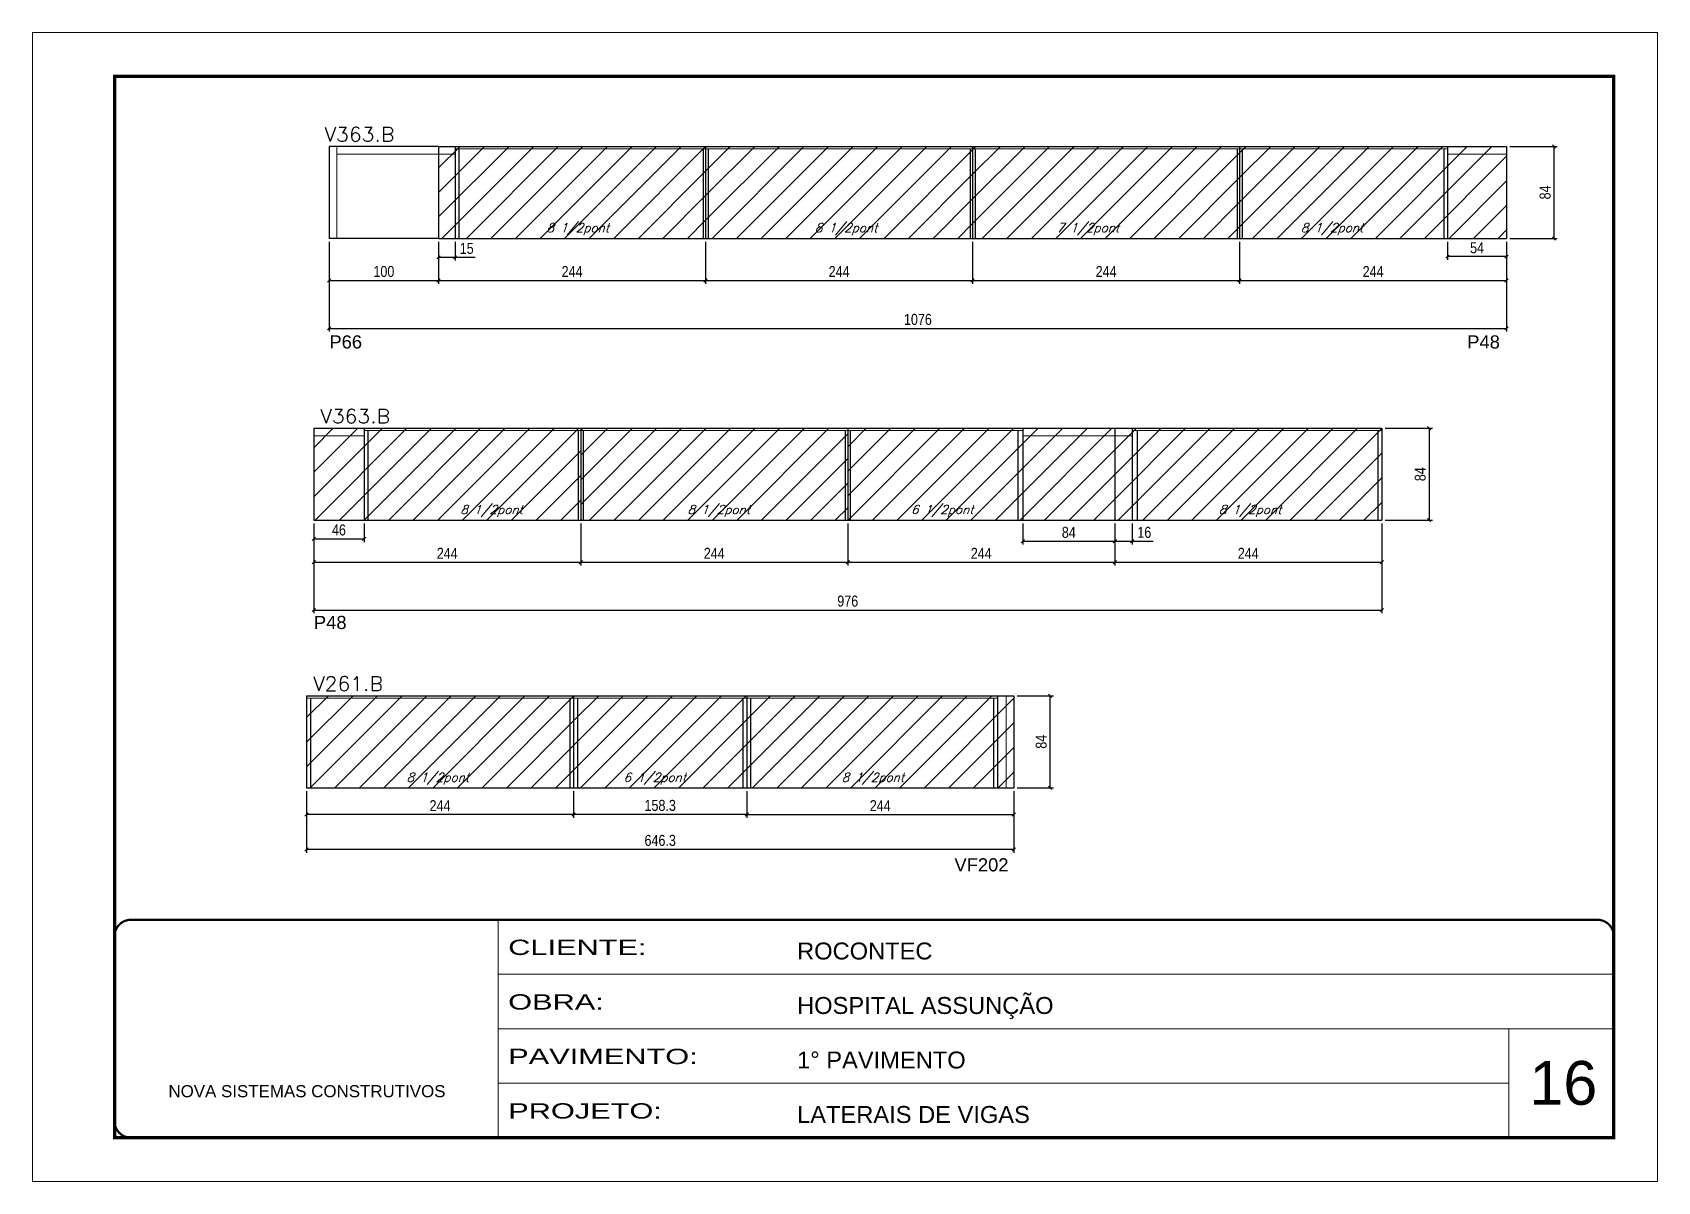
# Model space of a CAD drawing. Extents: x 137137 to 143418, y 10464 to 34486.
# Drawn here: x 141906 to 143391, y 29990 to 31040 of the extents above; entities that cross this region are included whole.
import ezdxf

# ---------------------------------------------------------------- set-up
doc = ezdxf.new("R2010")
doc.units = 0
doc.linetypes.add('CONTINUO', pattern=[0])
doc.linetypes.add('DASHED', pattern=[0.75, 0.5, -0.25])
for name, color, linetype in [('5', 5, 'Continuous'), ('COTA', 241, 'Continuous'), ('Painéis', 200, 'Continuous'), ('SARR_3.5x7', 81, 'Continuous'), ('texto', 7, 'Continuous')]:
    doc.layers.add(name, color=color, linetype=linetype)
for name, color, linetype, lineweight in [('CARIMBO', 255, 'Continuous', 9), ('Folhas', 255, 'Continuous', 9), ('Hachura', 251, 'Continuous', 9), ('Sarr 2.2x7', 40, 'Continuous', 9), ('SARRAFO DE PRESSAO', 251, 'DASHED', 9), ('Texto Seção', 7, 'Continuous', 15)]:
    doc.layers.add(name, color=color, linetype=linetype, lineweight=lineweight)
doc.styles.add('ARIAL', font='arial.ttf')
doc.styles.add('COTA TECNICA', font='techl___.ttf', dxfattribs={"height": 10})
doc.styles.add('REGUA-120', font='ROMANS.shx', dxfattribs={"height": 15})
doc.styles.add('Romans', font='romans.shx')
doc.styles.get("Standard").update_dxf_attribs({"font": 'arial.ttf'})
doc.styles.add('Tecnologia', font='')
doc.styles.get('Tecnologia').set_extended_font_data('Forgotten Futurist')
doc.dimstyles.new('PAINEL', dxfattribs={"dimtxt": 10, "dimasz": 3, "dimexe": 3, "dimexo": 3, "dimgap": 3, "dimtad": 1, "dimdec": 1, "dimzin": 12, "dimdsep": 46, "dimtxsty": 'COTA TECNICA', "dimblk1": 'OBLIQUE', "dimblk2": 'OBLIQUE', "dimsah": 1, "dimcen": 0.9, "dimclrd": 4, "dimclre": 4, "dimclrt": 240, "dimadec": 1, "dimazin": 3, "dimtfac": 1, "dimtdec": 1, "dimtmove": 0, "dimatfit": 3, "dimfxl": 1, "dimtolj": 1, "dimtzin": 12, "dimarcsym": 0})
pattern_1 = [(45, (4880.647, -1119.056), (-11.2253202, 11.2253202), [])]
pattern_2 = [(45, (4768.5, -1119.056), (-11.2253202, 11.2253202), [])]

# ---------------------------------------------------------------- blocks, each defined once
blk = doc.blocks.new('9999999999')
at = {"color": 30, "linetype": 'CONTINUO'}
for p, q in [((98564.6, 34230.2), (98564.6, 34429.4)), ((98564.6, 34379.6), (99584, 34379.6)), ((98564.6, 34329.8), (99488, 34329.8)), ((99584, 34329.8), (99488, 34329.8)), ((99488, 34329.8), (99488, 34230.2)), ((98564.6, 34280), (99488, 34280))]:
    blk.add_line(p, q, dxfattribs=at)
at = {"color": 30, "linetype": 'CONTINUO', "const_width": 2}
blk.add_lwpolyline([(99584, 34230.2), (99584, 34414.4, 0.414214), (99569, 34429.4), (98229, 34429.4, 0.414214), (98214, 34414.4), (98214, 34245.2, 0.414214), (98229, 34230.2), (99584, 34230.2)], format="xyb", dxfattribs=at)
at = {"layer": 'Folhas'}
blk.add_lwpolyline([(98139, 34190.2), (99624, 34190.2), (99624, 35240.2), (98139, 35240.2)], close=True, dxfattribs=at)
at = {"layer": 'Folhas', "color": 30, "const_width": 3}
blk.add_lwpolyline([(98214, 34230.2), (99584, 34230.2), (99584, 35200.2), (98214, 35200.2)], close=True, dxfattribs=at)
at = {"color": 7, "linetype": 'Continuous', "ltscale": 5, "style": 'ARIAL'}
for s, height, p in [('ROCONTEC', 15.48, (98837.7, 34393.1)), ('HOSPITAL ASSUNÇÃO', 15.483, (98837.7, 34343.3)), ('1° PAVIMENTO', 15.483, (98837.7, 34293.5)), ('NOVA SISTEMAS CONSTRUTIVOS', 11.059, (98263.2, 34267.2)), ('LATERAIS DE VIGAS', 15.483, (98837.7, 34243.7))]:
    blk.add_text(s, height=height, dxfattribs=at).set_placement(p)
at = {"layer": 'Folhas', "color": 7, "style": 'Tecnologia', "width": 1.5}
for s, p in [('CLIENTE:', (98573.7, 34397.2)), ('OBRA:', (98573.7, 34347.3)), ('PAVIMENTO:', (98573.7, 34297.5)), ('PROJETO:', (98573.7, 34247.7))]:
    blk.add_text(s, height=14, dxfattribs=at).set_placement(p)
blk = doc.blocks.new('_Oblique')
at = {"color": 0, "linetype": 'ByBlock', "lineweight": -2}
blk.add_line((-0.5, -0.5), (0.5, 0.5), dxfattribs=at)
blk = doc.blocks.new('*D180')
at = {"layer": 'COTA', "color": 4, "linetype": 'ByBlock', "lineweight": -2, "transparency": 16777216}
for p, q in [((142276.9, 30848.9), (142276.9, 30810.5)), ((142520.9, 30848.9), (142520.9, 30810.5)), ((142276.9, 30813.5), (142520.9, 30813.5))]:
    blk.add_line(p, q, dxfattribs=at)
at = {"layer": 'Defpoints', "color": 0, "linetype": 'ByBlock', "transparency": 16777216}
for p in [(142276.9, 30851.9), (142520.9, 30851.9), (142520.9, 30813.5)]:
    blk.add_point(p, dxfattribs=at)
at = {"layer": 'COTA', "color": 4, "linetype": 'ByBlock', "lineweight": -2, "transparency": 16777216, "xscale": 3, "yscale": 3, "zscale": 3, "rotation": 180}
blk.add_blockref('_Oblique', (142276.9, 30813.5), dxfattribs=at)
at = {"layer": 'COTA', "color": 4, "linetype": 'ByBlock', "lineweight": -2, "transparency": 16777216, "xscale": 3, "yscale": 3, "zscale": 3}
blk.add_blockref('_Oblique', (142520.9, 30813.5), dxfattribs=at)
at = {"layer": 'COTA', "color": 240, "linetype": 'ByBlock', "transparency": 16777216, "insert": (142398.9, 30821.6), "char_height": 10, "attachment_point": 5, "style": 'COTA TECNICA'}
blk.add_mtext('\\A1;244', dxfattribs=at)
blk = doc.blocks.new('*D181')
at = {"layer": 'COTA', "color": 4, "linetype": 'ByBlock', "lineweight": -2, "transparency": 16777216}
for p, q in [((142520.9, 30848.9), (142520.9, 30810.5)), ((142764.9, 30848.9), (142764.9, 30810.5)), ((142520.9, 30813.5), (142764.9, 30813.5))]:
    blk.add_line(p, q, dxfattribs=at)
at = {"layer": 'Defpoints', "color": 0, "linetype": 'ByBlock', "transparency": 16777216}
for p in [(142520.9, 30851.9), (142764.9, 30851.9), (142764.9, 30813.5)]:
    blk.add_point(p, dxfattribs=at)
at = {"layer": 'COTA', "color": 4, "linetype": 'ByBlock', "lineweight": -2, "transparency": 16777216, "xscale": 3, "yscale": 3, "zscale": 3, "rotation": 180}
blk.add_blockref('_Oblique', (142520.9, 30813.5), dxfattribs=at)
at = {"layer": 'COTA', "color": 4, "linetype": 'ByBlock', "lineweight": -2, "transparency": 16777216, "xscale": 3, "yscale": 3, "zscale": 3}
blk.add_blockref('_Oblique', (142764.9, 30813.5), dxfattribs=at)
at = {"layer": 'COTA', "color": 240, "linetype": 'ByBlock', "transparency": 16777216, "insert": (142642.9, 30821.6), "char_height": 10, "attachment_point": 5, "style": 'COTA TECNICA'}
blk.add_mtext('\\A1;244', dxfattribs=at)
blk = doc.blocks.new('*D182')
at = {"layer": 'COTA', "color": 4, "linetype": 'ByBlock', "lineweight": -2, "transparency": 16777216}
for p, q in [((143008.9, 30848.9), (143008.9, 30810.5)), ((143252.9, 30848.9), (143252.9, 30810.5)), ((143008.9, 30813.5), (143252.9, 30813.5))]:
    blk.add_line(p, q, dxfattribs=at)
at = {"layer": 'Defpoints', "color": 0, "linetype": 'ByBlock', "transparency": 16777216}
for p in [(143008.9, 30851.9), (143252.9, 30851.9), (143252.9, 30813.5)]:
    blk.add_point(p, dxfattribs=at)
at = {"layer": 'COTA', "color": 4, "linetype": 'ByBlock', "lineweight": -2, "transparency": 16777216, "xscale": 3, "yscale": 3, "zscale": 3, "rotation": 180}
blk.add_blockref('_Oblique', (143008.9, 30813.5), dxfattribs=at)
at = {"layer": 'COTA', "color": 4, "linetype": 'ByBlock', "lineweight": -2, "transparency": 16777216, "xscale": 3, "yscale": 3, "zscale": 3}
blk.add_blockref('_Oblique', (143252.9, 30813.5), dxfattribs=at)
at = {"layer": 'COTA', "color": 240, "linetype": 'ByBlock', "transparency": 16777216, "insert": (143130.9, 30821.6), "char_height": 10, "attachment_point": 5, "style": 'COTA TECNICA'}
blk.add_mtext('\\A1;244', dxfattribs=at)
blk = doc.blocks.new('*D166')
at = {"layer": 'COTA', "color": 4, "linetype": 'ByBlock', "lineweight": -2, "transparency": 16777216}
for p, q in [((143255.9, 30935.9), (143299.2, 30935.9)), ((143296.2, 30935.9), (143296.2, 30851.9)), ((143255.9, 30851.9), (143299.2, 30851.9))]:
    blk.add_line(p, q, dxfattribs=at)
at = {"layer": 'Defpoints', "color": 0, "linetype": 'ByBlock', "transparency": 16777216}
for p in [(143252.9, 30935.9), (143252.9, 30851.9), (143296.2, 30851.9)]:
    blk.add_point(p, dxfattribs=at)
at = {"layer": 'COTA', "color": 4, "linetype": 'ByBlock', "lineweight": -2, "transparency": 16777216, "xscale": 3, "yscale": 3, "zscale": 3}
for p, rotation in [((143296.2, 30935.9), 90), ((143296.2, 30851.9), 270)]:
    blk.add_blockref('_Oblique', p, dxfattribs=dict(at, rotation=rotation))
at = {"layer": 'COTA', "color": 240, "linetype": 'ByBlock', "transparency": 16777216, "insert": (143288.1, 30893.9), "char_height": 10, "attachment_point": 5, "rotation": 90, "style": 'COTA TECNICA'}
blk.add_mtext('\\A1;84', dxfattribs=at)
blk = doc.blocks.new('*D167')
at = {"layer": 'COTA', "color": 4, "linetype": 'ByBlock', "lineweight": -2, "transparency": 16777216}
for p, q in [((142176.9, 30848.9), (142176.9, 30766.7)), ((143252.9, 30848.9), (143252.9, 30766.7)), ((142176.9, 30769.7), (143252.9, 30769.7))]:
    blk.add_line(p, q, dxfattribs=at)
at = {"layer": 'Defpoints', "color": 0, "linetype": 'ByBlock', "transparency": 16777216}
for p in [(142176.9, 30851.9), (143252.9, 30851.9), (143252.9, 30769.7)]:
    blk.add_point(p, dxfattribs=at)
at = {"layer": 'COTA', "color": 4, "linetype": 'ByBlock', "lineweight": -2, "transparency": 16777216, "xscale": 3, "yscale": 3, "zscale": 3, "rotation": 180}
blk.add_blockref('_Oblique', (142176.9, 30769.7), dxfattribs=at)
at = {"layer": 'COTA', "color": 4, "linetype": 'ByBlock', "lineweight": -2, "transparency": 16777216, "xscale": 3, "yscale": 3, "zscale": 3}
blk.add_blockref('_Oblique', (143252.9, 30769.7), dxfattribs=at)
at = {"layer": 'COTA', "color": 240, "linetype": 'ByBlock', "transparency": 16777216, "insert": (142714.9, 30777.8), "char_height": 10, "attachment_point": 5, "style": 'COTA TECNICA'}
blk.add_mtext('\\A1;1076', dxfattribs=at)
blk = doc.blocks.new('*D168')
at = {"layer": 'COTA', "color": 4, "linetype": 'ByBlock', "lineweight": -2, "transparency": 16777216}
for p, q in [((142764.9, 30848.9), (142764.9, 30810.5)), ((143008.9, 30848.9), (143008.9, 30810.5)), ((142764.9, 30813.5), (143008.9, 30813.5))]:
    blk.add_line(p, q, dxfattribs=at)
at = {"layer": 'Defpoints', "color": 0, "linetype": 'ByBlock', "transparency": 16777216}
for p in [(142764.9, 30851.9), (143008.9, 30851.9), (143008.9, 30813.5)]:
    blk.add_point(p, dxfattribs=at)
at = {"layer": 'COTA', "color": 4, "linetype": 'ByBlock', "lineweight": -2, "transparency": 16777216, "xscale": 3, "yscale": 3, "zscale": 3, "rotation": 180}
blk.add_blockref('_Oblique', (142764.9, 30813.5), dxfattribs=at)
at = {"layer": 'COTA', "color": 4, "linetype": 'ByBlock', "lineweight": -2, "transparency": 16777216, "xscale": 3, "yscale": 3, "zscale": 3}
blk.add_blockref('_Oblique', (143008.9, 30813.5), dxfattribs=at)
at = {"layer": 'COTA', "color": 240, "linetype": 'ByBlock', "transparency": 16777216, "insert": (142886.9, 30821.6), "char_height": 10, "attachment_point": 5, "style": 'COTA TECNICA'}
blk.add_mtext('\\A1;244', dxfattribs=at)
blk = doc.blocks.new('*D183')
at = {"layer": 'COTA', "color": 4, "linetype": 'ByBlock', "lineweight": -2, "transparency": 16777216}
for p, q in [((142162.8, 30591.4), (142162.8, 30553)), ((142406.8, 30591.4), (142406.8, 30553)), ((142162.8, 30556), (142406.8, 30556))]:
    blk.add_line(p, q, dxfattribs=at)
at = {"layer": 'Defpoints', "color": 0, "linetype": 'ByBlock', "transparency": 16777216}
for p in [(142162.8, 30594.4), (142406.8, 30594.4), (142406.8, 30556)]:
    blk.add_point(p, dxfattribs=at)
at = {"layer": 'COTA', "color": 4, "linetype": 'ByBlock', "lineweight": -2, "transparency": 16777216, "xscale": 3, "yscale": 3, "zscale": 3, "rotation": 180}
blk.add_blockref('_Oblique', (142162.8, 30556), dxfattribs=at)
at = {"layer": 'COTA', "color": 4, "linetype": 'ByBlock', "lineweight": -2, "transparency": 16777216, "xscale": 3, "yscale": 3, "zscale": 3}
blk.add_blockref('_Oblique', (142406.8, 30556), dxfattribs=at)
at = {"layer": 'COTA', "color": 240, "linetype": 'ByBlock', "transparency": 16777216, "insert": (142284.8, 30564.1), "char_height": 10, "attachment_point": 5, "style": 'COTA TECNICA'}
blk.add_mtext('\\A1;244', dxfattribs=at)
blk = doc.blocks.new('*D169')
at = {"layer": 'COTA', "color": 4, "linetype": 'ByBlock', "lineweight": -2, "transparency": 16777216}
for p, q in [((142894.8, 30591.4), (142894.8, 30553)), ((143138.8, 30591.4), (143138.8, 30553)), ((142894.8, 30556), (143138.8, 30556))]:
    blk.add_line(p, q, dxfattribs=at)
at = {"layer": 'Defpoints', "color": 0, "linetype": 'ByBlock', "transparency": 16777216}
for p in [(142894.8, 30594.4), (143138.8, 30594.4), (143138.8, 30556)]:
    blk.add_point(p, dxfattribs=at)
at = {"layer": 'COTA', "color": 4, "linetype": 'ByBlock', "lineweight": -2, "transparency": 16777216, "xscale": 3, "yscale": 3, "zscale": 3, "rotation": 180}
blk.add_blockref('_Oblique', (142894.8, 30556), dxfattribs=at)
at = {"layer": 'COTA', "color": 4, "linetype": 'ByBlock', "lineweight": -2, "transparency": 16777216, "xscale": 3, "yscale": 3, "zscale": 3}
blk.add_blockref('_Oblique', (143138.8, 30556), dxfattribs=at)
at = {"layer": 'COTA', "color": 240, "linetype": 'ByBlock', "transparency": 16777216, "insert": (143016.8, 30564.1), "char_height": 10, "attachment_point": 5, "style": 'COTA TECNICA'}
blk.add_mtext('\\A1;244', dxfattribs=at)
blk = doc.blocks.new('*D170')
at = {"layer": 'COTA', "color": 4, "linetype": 'ByBlock', "lineweight": -2, "transparency": 16777216}
for p, q in [((143141.8, 30678.4), (143185.1, 30678.4)), ((143182.1, 30678.4), (143182.1, 30594.4)), ((143141.8, 30594.4), (143185.1, 30594.4))]:
    blk.add_line(p, q, dxfattribs=at)
at = {"layer": 'Defpoints', "color": 0, "linetype": 'ByBlock', "transparency": 16777216}
for p in [(143138.8, 30678.4), (143138.8, 30594.4), (143182.1, 30594.4)]:
    blk.add_point(p, dxfattribs=at)
at = {"layer": 'COTA', "color": 4, "linetype": 'ByBlock', "lineweight": -2, "transparency": 16777216, "xscale": 3, "yscale": 3, "zscale": 3}
for p, rotation in [((143182.1, 30678.4), 90), ((143182.1, 30594.4), 270)]:
    blk.add_blockref('_Oblique', p, dxfattribs=dict(at, rotation=rotation))
at = {"layer": 'COTA', "color": 240, "linetype": 'ByBlock', "transparency": 16777216, "insert": (143174, 30636.4), "char_height": 10, "attachment_point": 5, "rotation": 90, "style": 'COTA TECNICA'}
blk.add_mtext('\\A1;84', dxfattribs=at)
blk = doc.blocks.new('*D171')
at = {"layer": 'COTA', "color": 4, "linetype": 'ByBlock', "lineweight": -2, "transparency": 16777216}
for p, q in [((142162.8, 30591.4), (142162.8, 30509.3)), ((143138.8, 30591.4), (143138.8, 30509.3)), ((142162.8, 30512.3), (143138.8, 30512.3))]:
    blk.add_line(p, q, dxfattribs=at)
at = {"layer": 'Defpoints', "color": 0, "linetype": 'ByBlock', "transparency": 16777216}
for p in [(142162.8, 30594.4), (143138.8, 30594.4), (143138.8, 30512.3)]:
    blk.add_point(p, dxfattribs=at)
at = {"layer": 'COTA', "color": 4, "linetype": 'ByBlock', "lineweight": -2, "transparency": 16777216, "xscale": 3, "yscale": 3, "zscale": 3, "rotation": 180}
blk.add_blockref('_Oblique', (142162.8, 30512.3), dxfattribs=at)
at = {"layer": 'COTA', "color": 4, "linetype": 'ByBlock', "lineweight": -2, "transparency": 16777216, "xscale": 3, "yscale": 3, "zscale": 3}
blk.add_blockref('_Oblique', (143138.8, 30512.3), dxfattribs=at)
at = {"layer": 'COTA', "color": 240, "linetype": 'ByBlock', "transparency": 16777216, "insert": (142650.8, 30520.4), "char_height": 10, "attachment_point": 5, "style": 'COTA TECNICA'}
blk.add_mtext('\\A1;976', dxfattribs=at)
blk = doc.blocks.new('*D172')
at = {"layer": 'COTA', "color": 4, "linetype": 'ByBlock', "lineweight": -2, "transparency": 16777216}
for p, q in [((143198.9, 30848.9), (143198.9, 30832.2)), ((143252.9, 30848.9), (143252.9, 30832.2)), ((143252.9, 30835.2), (143198.9, 30835.2))]:
    blk.add_line(p, q, dxfattribs=at)
at = {"layer": 'Defpoints', "color": 0, "linetype": 'ByBlock', "transparency": 16777216}
for p in [(143198.9, 30851.9), (143252.9, 30851.9), (143198.9, 30835.2)]:
    blk.add_point(p, dxfattribs=at)
at = {"layer": 'COTA', "color": 4, "linetype": 'ByBlock', "lineweight": -2, "transparency": 16777216, "xscale": 3, "yscale": 3, "zscale": 3, "rotation": 180}
blk.add_blockref('_Oblique', (143198.9, 30835.2), dxfattribs=at)
at = {"layer": 'COTA', "color": 4, "linetype": 'ByBlock', "lineweight": -2, "transparency": 16777216, "xscale": 3, "yscale": 3, "zscale": 3}
blk.add_blockref('_Oblique', (143252.9, 30835.2), dxfattribs=at)
at = {"layer": 'COTA', "color": 240, "linetype": 'ByBlock', "transparency": 16777216, "insert": (143225.9, 30843.3), "char_height": 10, "attachment_point": 5, "style": 'COTA TECNICA'}
blk.add_mtext('\\A1;54', dxfattribs=at)
blk = doc.blocks.new('*D184')
at = {"layer": 'COTA', "color": 4, "linetype": 'ByBlock', "lineweight": -2, "transparency": 16777216}
for p, q in [((142162.8, 30591.4), (142162.8, 30574.3)), ((142208.8, 30591.4), (142208.8, 30574.3)), ((142162.8, 30577.3), (142208.8, 30577.3))]:
    blk.add_line(p, q, dxfattribs=at)
at = {"layer": 'Defpoints', "color": 0, "linetype": 'ByBlock', "transparency": 16777216}
for p in [(142162.8, 30594.4), (142208.8, 30594.4), (142208.8, 30577.3)]:
    blk.add_point(p, dxfattribs=at)
at = {"layer": 'COTA', "color": 4, "linetype": 'ByBlock', "lineweight": -2, "transparency": 16777216, "xscale": 3, "yscale": 3, "zscale": 3, "rotation": 180}
blk.add_blockref('_Oblique', (142162.8, 30577.3), dxfattribs=at)
at = {"layer": 'COTA', "color": 4, "linetype": 'ByBlock', "lineweight": -2, "transparency": 16777216, "xscale": 3, "yscale": 3, "zscale": 3}
blk.add_blockref('_Oblique', (142208.8, 30577.3), dxfattribs=at)
at = {"layer": 'COTA', "color": 240, "linetype": 'ByBlock', "transparency": 16777216, "insert": (142185.8, 30585.4), "char_height": 10, "attachment_point": 5, "style": 'COTA TECNICA'}
blk.add_mtext('\\A1;46', dxfattribs=at)
blk = doc.blocks.new('*D185')
at = {"layer": 'COTA', "color": 4, "linetype": 'ByBlock', "lineweight": -2, "transparency": 16777216}
for p, q in [((142406.8, 30591.4), (142406.8, 30553)), ((142650.8, 30591.4), (142650.8, 30553)), ((142406.8, 30556), (142650.8, 30556))]:
    blk.add_line(p, q, dxfattribs=at)
at = {"layer": 'Defpoints', "color": 0, "linetype": 'ByBlock', "transparency": 16777216}
for p in [(142406.8, 30594.4), (142650.8, 30594.4), (142650.8, 30556)]:
    blk.add_point(p, dxfattribs=at)
at = {"layer": 'COTA', "color": 4, "linetype": 'ByBlock', "lineweight": -2, "transparency": 16777216, "xscale": 3, "yscale": 3, "zscale": 3, "rotation": 180}
blk.add_blockref('_Oblique', (142406.8, 30556), dxfattribs=at)
at = {"layer": 'COTA', "color": 4, "linetype": 'ByBlock', "lineweight": -2, "transparency": 16777216, "xscale": 3, "yscale": 3, "zscale": 3}
blk.add_blockref('_Oblique', (142650.8, 30556), dxfattribs=at)
at = {"layer": 'COTA', "color": 240, "linetype": 'ByBlock', "transparency": 16777216, "insert": (142528.8, 30564.1), "char_height": 10, "attachment_point": 5, "style": 'COTA TECNICA'}
blk.add_mtext('\\A1;244', dxfattribs=at)
blk = doc.blocks.new('*D186')
at = {"layer": 'COTA', "color": 4, "linetype": 'ByBlock', "lineweight": -2, "transparency": 16777216}
for p, q in [((142650.8, 30591.4), (142650.8, 30553)), ((142894.8, 30591.4), (142894.8, 30553)), ((142650.8, 30556), (142894.8, 30556))]:
    blk.add_line(p, q, dxfattribs=at)
at = {"layer": 'Defpoints', "color": 0, "linetype": 'ByBlock', "transparency": 16777216}
for p in [(142650.8, 30594.4), (142894.8, 30594.4), (142894.8, 30556)]:
    blk.add_point(p, dxfattribs=at)
at = {"layer": 'COTA', "color": 4, "linetype": 'ByBlock', "lineweight": -2, "transparency": 16777216, "xscale": 3, "yscale": 3, "zscale": 3, "rotation": 180}
blk.add_blockref('_Oblique', (142650.8, 30556), dxfattribs=at)
at = {"layer": 'COTA', "color": 4, "linetype": 'ByBlock', "lineweight": -2, "transparency": 16777216, "xscale": 3, "yscale": 3, "zscale": 3}
blk.add_blockref('_Oblique', (142894.8, 30556), dxfattribs=at)
at = {"layer": 'COTA', "color": 240, "linetype": 'ByBlock', "transparency": 16777216, "insert": (142772.8, 30564.1), "char_height": 10, "attachment_point": 5, "style": 'COTA TECNICA'}
blk.add_mtext('\\A1;244', dxfattribs=at)
blk = doc.blocks.new('*D173')
at = {"layer": 'COTA', "color": 4, "linetype": 'ByBlock', "lineweight": -2, "transparency": 16777216}
for p, q in [((142276.9, 30848.9), (142276.9, 30831.6)), ((142291.9, 30848.9), (142291.9, 30831.6)), ((142276.9, 30834.6), (142291.9, 30834.6)), ((142291.9, 30834.6), (142310.3, 30834.6))]:
    blk.add_line(p, q, dxfattribs=at)
at = {"layer": 'Defpoints', "color": 0, "linetype": 'ByBlock', "transparency": 16777216}
for p in [(142276.9, 30851.9), (142291.9, 30851.9), (142291.9, 30834.6)]:
    blk.add_point(p, dxfattribs=at)
at = {"layer": 'COTA', "color": 4, "linetype": 'ByBlock', "lineweight": -2, "transparency": 16777216, "xscale": 3, "yscale": 3, "zscale": 3, "rotation": 180}
blk.add_blockref('_Oblique', (142276.9, 30834.6), dxfattribs=at)
at = {"layer": 'COTA', "color": 4, "linetype": 'ByBlock', "lineweight": -2, "transparency": 16777216, "xscale": 3, "yscale": 3, "zscale": 3}
blk.add_blockref('_Oblique', (142291.9, 30834.6), dxfattribs=at)
at = {"layer": 'COTA', "color": 240, "linetype": 'ByBlock', "transparency": 16777216, "insert": (142302.6, 30842.7), "char_height": 10, "attachment_point": 5, "style": 'COTA TECNICA'}
blk.add_mtext('\\A1;15', dxfattribs=at)
blk = doc.blocks.new('*D165')
at = {"layer": 'COTA', "color": 4, "linetype": 'ByBlock', "lineweight": -2, "transparency": 16777216}
for p, q in [((142810.8, 30591.4), (142810.8, 30572.1)), ((142894.8, 30591.4), (142894.8, 30572.1)), ((142810.8, 30575.1), (142894.8, 30575.1))]:
    blk.add_line(p, q, dxfattribs=at)
at = {"layer": 'Defpoints', "color": 0, "linetype": 'ByBlock', "transparency": 16777216}
for p in [(142810.8, 30594.4), (142894.8, 30594.4), (142894.8, 30575.1)]:
    blk.add_point(p, dxfattribs=at)
at = {"layer": 'COTA', "color": 4, "linetype": 'ByBlock', "lineweight": -2, "transparency": 16777216, "xscale": 3, "yscale": 3, "zscale": 3, "rotation": 180}
blk.add_blockref('_Oblique', (142810.8, 30575.1), dxfattribs=at)
at = {"layer": 'COTA', "color": 4, "linetype": 'ByBlock', "lineweight": -2, "transparency": 16777216, "xscale": 3, "yscale": 3, "zscale": 3}
blk.add_blockref('_Oblique', (142894.8, 30575.1), dxfattribs=at)
at = {"layer": 'COTA', "color": 240, "linetype": 'ByBlock', "transparency": 16777216, "insert": (142852.8, 30583.2), "char_height": 10, "attachment_point": 5, "style": 'COTA TECNICA'}
blk.add_mtext('\\A1;84', dxfattribs=at)
blk = doc.blocks.new('*D174')
at = {"layer": 'COTA', "color": 4, "linetype": 'ByBlock', "lineweight": -2, "transparency": 16777216}
for p, q in [((142894.8, 30591.4), (142894.8, 30572.1)), ((142910.8, 30591.4), (142910.8, 30572.1)), ((142894.8, 30575.1), (142910.8, 30575.1)), ((142910.8, 30575.1), (142929.8, 30575.1))]:
    blk.add_line(p, q, dxfattribs=at)
at = {"layer": 'Defpoints', "color": 0, "linetype": 'ByBlock', "transparency": 16777216}
for p in [(142894.8, 30594.4), (142910.8, 30594.4), (142910.8, 30575.1)]:
    blk.add_point(p, dxfattribs=at)
at = {"layer": 'COTA', "color": 4, "linetype": 'ByBlock', "lineweight": -2, "transparency": 16777216, "xscale": 3, "yscale": 3, "zscale": 3, "rotation": 180}
blk.add_blockref('_Oblique', (142894.8, 30575.1), dxfattribs=at)
at = {"layer": 'COTA', "color": 4, "linetype": 'ByBlock', "lineweight": -2, "transparency": 16777216, "xscale": 3, "yscale": 3, "zscale": 3}
blk.add_blockref('_Oblique', (142910.8, 30575.1), dxfattribs=at)
at = {"layer": 'COTA', "color": 240, "linetype": 'ByBlock', "transparency": 16777216, "insert": (142921.8, 30583.2), "char_height": 10, "attachment_point": 5, "style": 'COTA TECNICA'}
blk.add_mtext('\\A1;16', dxfattribs=at)
blk = doc.blocks.new('*D175')
at = {"layer": 'COTA', "color": 4, "linetype": 'ByBlock', "lineweight": -2, "transparency": 16777216}
for p, q in [((142805.5, 30433.9), (142838.7, 30433.9)), ((142835.7, 30349.9), (142835.7, 30433.9)), ((142805.5, 30349.9), (142838.7, 30349.9))]:
    blk.add_line(p, q, dxfattribs=at)
at = {"layer": 'Defpoints', "color": 0, "linetype": 'ByBlock', "transparency": 16777216}
for p in [(142802.5, 30433.9), (142835.7, 30433.9), (142802.5, 30349.9)]:
    blk.add_point(p, dxfattribs=at)
at = {"layer": 'COTA', "color": 4, "linetype": 'ByBlock', "lineweight": -2, "transparency": 16777216, "xscale": 3, "yscale": 3, "zscale": 3}
for p, rotation in [((142835.7, 30433.9), 90), ((142835.7, 30349.9), 270)]:
    blk.add_blockref('_Oblique', p, dxfattribs=dict(at, rotation=rotation))
at = {"layer": 'COTA', "color": 240, "linetype": 'ByBlock', "transparency": 16777216, "insert": (142827.6, 30391.9), "char_height": 10, "attachment_point": 5, "rotation": 90, "style": 'COTA TECNICA'}
blk.add_mtext('\\A1;84', dxfattribs=at)
blk = doc.blocks.new('*D176')
at = {"layer": 'COTA', "color": 4, "linetype": 'ByBlock', "lineweight": -2, "transparency": 16777216}
for p, q in [((142156.2, 30346.9), (142156.2, 30322.4)), ((142400.2, 30346.9), (142400.2, 30322.4)), ((142400.2, 30325.4), (142156.2, 30325.4))]:
    blk.add_line(p, q, dxfattribs=at)
at = {"layer": 'Defpoints', "color": 0, "linetype": 'ByBlock', "transparency": 16777216}
for p in [(142156.2, 30349.9), (142400.2, 30349.9), (142156.2, 30325.4)]:
    blk.add_point(p, dxfattribs=at)
at = {"layer": 'COTA', "color": 4, "linetype": 'ByBlock', "lineweight": -2, "transparency": 16777216, "xscale": 3, "yscale": 3, "zscale": 3, "rotation": 180}
blk.add_blockref('_Oblique', (142156.2, 30325.4), dxfattribs=at)
at = {"layer": 'COTA', "color": 4, "linetype": 'ByBlock', "lineweight": -2, "transparency": 16777216, "xscale": 3, "yscale": 3, "zscale": 3}
blk.add_blockref('_Oblique', (142400.2, 30325.4), dxfattribs=at)
at = {"layer": 'COTA', "color": 240, "linetype": 'ByBlock', "transparency": 16777216, "insert": (142278.2, 30333.5), "char_height": 10, "attachment_point": 5, "style": 'COTA TECNICA'}
blk.add_mtext('\\A1;244', dxfattribs=at)
blk = doc.blocks.new('*D177')
at = {"layer": 'COTA', "color": 4, "linetype": 'ByBlock', "lineweight": -2, "transparency": 16777216}
for p, q in [((142400.2, 30346.9), (142400.2, 30322.4)), ((142558.5, 30346.9), (142558.5, 30322.4)), ((142558.5, 30325.4), (142400.2, 30325.4))]:
    blk.add_line(p, q, dxfattribs=at)
at = {"layer": 'Defpoints', "color": 0, "linetype": 'ByBlock', "transparency": 16777216}
for p in [(142400.2, 30349.9), (142558.5, 30349.9), (142400.2, 30325.4)]:
    blk.add_point(p, dxfattribs=at)
at = {"layer": 'COTA', "color": 4, "linetype": 'ByBlock', "lineweight": -2, "transparency": 16777216, "xscale": 3, "yscale": 3, "zscale": 3, "rotation": 180}
blk.add_blockref('_Oblique', (142400.2, 30325.4), dxfattribs=at)
at = {"layer": 'COTA', "color": 4, "linetype": 'ByBlock', "lineweight": -2, "transparency": 16777216, "xscale": 3, "yscale": 3, "zscale": 3}
blk.add_blockref('_Oblique', (142558.5, 30325.4), dxfattribs=at)
at = {"layer": 'COTA', "color": 240, "linetype": 'ByBlock', "transparency": 16777216, "insert": (142479.4, 30333.7), "char_height": 10, "attachment_point": 5, "style": 'COTA TECNICA'}
blk.add_mtext('\\A1;158.3', dxfattribs=at)
blk = doc.blocks.new('*D178')
at = {"layer": 'COTA', "color": 4, "linetype": 'ByBlock', "lineweight": -2, "transparency": 16777216}
for p, q in [((142558.5, 30346.9), (142558.5, 30322.4)), ((142802.5, 30346.9), (142802.5, 30322.4)), ((142558.5, 30325.4), (142802.5, 30325.4))]:
    blk.add_line(p, q, dxfattribs=at)
at = {"layer": 'Defpoints', "color": 0, "linetype": 'ByBlock', "transparency": 16777216}
for p in [(142558.5, 30349.9), (142802.5, 30349.9), (142802.5, 30325.4)]:
    blk.add_point(p, dxfattribs=at)
at = {"layer": 'COTA', "color": 4, "linetype": 'ByBlock', "lineweight": -2, "transparency": 16777216, "xscale": 3, "yscale": 3, "zscale": 3, "rotation": 180}
blk.add_blockref('_Oblique', (142558.5, 30325.4), dxfattribs=at)
at = {"layer": 'COTA', "color": 4, "linetype": 'ByBlock', "lineweight": -2, "transparency": 16777216, "xscale": 3, "yscale": 3, "zscale": 3}
blk.add_blockref('_Oblique', (142802.5, 30325.4), dxfattribs=at)
at = {"layer": 'COTA', "color": 240, "linetype": 'ByBlock', "transparency": 16777216, "insert": (142680.5, 30333.5), "char_height": 10, "attachment_point": 5, "style": 'COTA TECNICA'}
blk.add_mtext('\\A1;244', dxfattribs=at)
blk = doc.blocks.new('*D179')
at = {"layer": 'COTA', "color": 4, "linetype": 'ByBlock', "lineweight": -2, "transparency": 16777216}
for p, q in [((142156.2, 30346.9), (142156.2, 30290.5)), ((142802.5, 30346.9), (142802.5, 30290.5)), ((142802.5, 30293.5), (142156.2, 30293.5))]:
    blk.add_line(p, q, dxfattribs=at)
at = {"layer": 'Defpoints', "color": 0, "linetype": 'ByBlock', "transparency": 16777216}
for p in [(142156.2, 30349.9), (142802.5, 30349.9), (142156.2, 30293.5)]:
    blk.add_point(p, dxfattribs=at)
at = {"layer": 'COTA', "color": 4, "linetype": 'ByBlock', "lineweight": -2, "transparency": 16777216, "xscale": 3, "yscale": 3, "zscale": 3, "rotation": 180}
blk.add_blockref('_Oblique', (142156.2, 30293.5), dxfattribs=at)
at = {"layer": 'COTA', "color": 4, "linetype": 'ByBlock', "lineweight": -2, "transparency": 16777216, "xscale": 3, "yscale": 3, "zscale": 3}
blk.add_blockref('_Oblique', (142802.5, 30293.5), dxfattribs=at)
at = {"layer": 'COTA', "color": 240, "linetype": 'ByBlock', "transparency": 16777216, "insert": (142479.4, 30301.7), "char_height": 10, "attachment_point": 5, "style": 'COTA TECNICA'}
blk.add_mtext('\\A1;646.3', dxfattribs=at)
blk = doc.blocks.new('*D187')
at = {"layer": 'COTA', "color": 4, "lineweight": -2, "ltscale": 25, "transparency": 16777216}
for p, q in [((142176.9, 30848.9), (142176.9, 30810.5)), ((142276.9, 30848.9), (142276.9, 30810.5)), ((142176.9, 30813.5), (142276.9, 30813.5))]:
    blk.add_line(p, q, dxfattribs=at)
at = {"layer": 'Defpoints', "color": 0, "ltscale": 25, "transparency": 16777216}
for p in [(142176.9, 30851.9), (142276.9, 30851.9), (142276.9, 30813.5)]:
    blk.add_point(p, dxfattribs=at)
at = {"layer": 'COTA', "color": 4, "lineweight": -2, "ltscale": 25, "transparency": 16777216, "xscale": 3, "yscale": 3, "zscale": 3, "rotation": 180}
blk.add_blockref('_Oblique', (142176.9, 30813.5), dxfattribs=at)
at = {"layer": 'COTA', "color": 4, "lineweight": -2, "ltscale": 25, "transparency": 16777216, "xscale": 3, "yscale": 3, "zscale": 3}
blk.add_blockref('_Oblique', (142276.9, 30813.5), dxfattribs=at)
at = {"layer": 'COTA', "color": 240, "ltscale": 25, "transparency": 16777216, "insert": (142226.9, 30821.6), "char_height": 10, "attachment_point": 5, "style": 'COTA TECNICA'}
blk.add_mtext('\\A1;100', dxfattribs=at)

msp = doc.modelspace()

# ---------------------------------------------------------------- hatches: boundary and pattern name
at = {"layer": 'Hachura', "linetype": 'ByBlock'}
h = msp.add_hatch(dxfattribs=at)
h.set_pattern_fill('ANSI31', color=256, scale=5)
h.set_pattern_definition(pattern_1)
h.paths.add_polyline_path([(142276.93, 30935.93), (142276.93, 30851.93), (142393.93, 30851.93), (142520.93, 30851.93), (142520.93, 30935.93)])
h = msp.add_hatch(dxfattribs=at)
h.set_pattern_fill('ANSI31', color=256, scale=5)
h.set_pattern_definition(pattern_1)
h.paths.add_polyline_path([(142764.93, 30851.93), (142764.93, 30935.93), (142520.93, 30935.93), (142520.93, 30851.93)])
h = msp.add_hatch(dxfattribs=at)
h.set_pattern_fill('ANSI31', color=256, scale=5)
h.set_pattern_definition(pattern_1)
h.paths.add_polyline_path([(142764.93, 30935.93), (142764.93, 30851.93), (143008.93, 30851.93), (143008.93, 30935.93)])
h = msp.add_hatch(dxfattribs=at)
h.set_pattern_fill('ANSI31', color=256, scale=5)
h.set_pattern_definition(pattern_1)
h.paths.add_polyline_path([(143252.93, 30851.93), (143252.93, 30935.93), (143008.93, 30935.93), (143008.93, 30851.93), (143094.93, 30851.93)])
h = msp.add_hatch(dxfattribs=at)
h.set_pattern_fill('ANSI31', color=256, scale=5)
h.set_pattern_definition([(45, (11588.638, 2326.67), (-11.2253202, 11.2253202), [])])
h.paths.add_polyline_path([(142312.78, 30594.44), (142406.78, 30594.44), (142406.78, 30678.44), (142162.78, 30678.44), (142162.78, 30594.44)])
h.paths.add_polyline_path([(142288.97, 30594.85), (142356.59, 30594.85), (142362.09, 30610.82), (142294.47, 30610.82)], flags=24)
h = msp.add_hatch(dxfattribs=at)
h.set_pattern_fill('ANSI31', color=256, scale=5)
h.set_pattern_definition([(45, (12884.79, 2720.816), (-11.2253202, 11.2253202), [])])
h.paths.add_polyline_path([(142406.78, 30678.44), (142406.78, 30594.44), (142650.78, 30594.44), (142650.78, 30678.44)])
h.paths.add_polyline_path([(142496.58, 30594.85), (142564.2, 30594.85), (142569.7, 30610.82), (142502.08, 30610.82)], flags=24)
h = msp.add_hatch(dxfattribs=at)
h.set_pattern_fill('ANSI31', color=256, scale=5)
h.set_pattern_definition(pattern_2)
h.paths.add_polyline_path([(142894.78, 30594.44), (142894.78, 30678.44), (142650.78, 30678.44), (142650.78, 30594.44)])
h = msp.add_hatch(dxfattribs=at)
h.set_pattern_fill('ANSI31', color=256, scale=5)
h.set_pattern_definition(pattern_2)
h.paths.add_polyline_path([(142894.78, 30678.44), (142894.78, 30594.44), (142924.08, 30594.44), (143138.78, 30594.44), (143138.78, 30678.44)])
h = msp.add_hatch(dxfattribs=at)
h.set_pattern_fill('ANSI31', color=256, scale=5)
h.set_pattern_definition(pattern_2)
h.paths.add_polyline_path([(142400.25, 30349.91), (142400.25, 30433.91), (142156.25, 30433.91), (142156.25, 30349.91)])
h = msp.add_hatch(dxfattribs=at)
h.set_pattern_fill('ANSI31', color=256, scale=5)
h.set_pattern_definition(pattern_2)
h.paths.add_polyline_path([(142558.55, 30349.91), (142558.55, 30433.91), (142400.25, 30433.91), (142400.25, 30349.91)])
h = msp.add_hatch(dxfattribs=at)
h.set_pattern_fill('ANSI31', color=256, scale=5)
h.set_pattern_definition(pattern_2)
h.paths.add_polyline_path([(142802.55, 30349.91), (142802.55, 30433.91), (142558.55, 30433.91), (142558.55, 30349.91)])

# ---------------------------------------------------------------- linework, layer by layer
at = {"layer": 'Painéis', "ltscale": 25}
for p, q in [((142276.93, 30935.93), (142176.93, 30935.93)), ((142176.93, 30935.93), (142176.93, 30851.93)), ((142276.93, 30851.93), (142176.93, 30851.93))]:
    msp.add_line(p, q, dxfattribs=at)
at = {"layer": 'Painéis', "linetype": 'ByBlock'}
for p, q in [((142276.93, 30935.93), (143252.93, 30935.93)), ((142276.93, 30935.93), (142276.93, 30851.93)), ((142520.93, 30935.93), (142520.93, 30851.93)), ((142764.93, 30935.93), (142764.93, 30851.93)), ((143008.93, 30935.93), (143008.93, 30851.93)), ((143094.93, 30935.93), (143094.93, 30935.93)), ((143252.93, 30935.93), (143252.93, 30851.93)), ((142276.93, 30851.93), (142393.93, 30851.93)), ((142393.93, 30851.93), (143094.93, 30851.93)), ((143094.93, 30851.93), (143252.93, 30851.93)), ((142162.78, 30678.44), (143138.78, 30678.44)), ((142162.78, 30678.44), (142162.78, 30594.44)), ((142312.78, 30678.44), (142312.78, 30678.44)), ((142406.78, 30678.44), (142406.78, 30594.44)), ((142650.78, 30678.44), (142650.78, 30594.44)), ((142894.78, 30678.44), (142894.78, 30594.44)), ((142924.08, 30678.44), (142924.08, 30678.44)), ((143138.78, 30678.44), (143138.78, 30594.44)), ((142162.78, 30594.44), (142312.78, 30594.44)), ((142312.78, 30594.44), (142924.08, 30594.44)), ((142924.08, 30594.44), (143138.78, 30594.44)), ((142156.25, 30433.91), (142802.55, 30433.91)), ((142156.25, 30433.91), (142156.25, 30349.91)), ((142400.25, 30433.91), (142400.25, 30349.91)), ((142558.55, 30433.91), (142558.55, 30349.91)), ((142802.55, 30433.91), (142802.55, 30349.91)), ((142156.25, 30349.91), (142802.55, 30349.91))]:
    msp.add_line(p, q, dxfattribs=at)
at = {"layer": 'Sarr 2.2x7'}
for p, q in [((142183.93, 30935.93), (142183.93, 30851.93)), ((142291.93, 30933.73), (142520.93, 30933.73)), ((142520.93, 30933.73), (142764.93, 30933.73)), ((142764.93, 30933.73), (143008.93, 30933.73)), ((143008.93, 30933.73), (143198.93, 30933.73)), ((142276.93, 30928.93), (142183.93, 30928.93)), ((142276.93, 30928.93), (142291.93, 30928.93)), ((143198.93, 30928.93), (143252.93, 30928.93)), ((142162.78, 30671.44), (142208.78, 30671.44)), ((142208.78, 30676.24), (142406.78, 30676.24)), ((142406.78, 30676.24), (142650.78, 30676.24)), ((142650.78, 30676.24), (142810.78, 30676.24)), ((142810.78, 30671.44), (142894.78, 30671.44)), ((142894.78, 30671.44), (142910.78, 30671.44)), ((142910.78, 30676.24), (143138.78, 30676.24)), ((142156.25, 30431.71), (142400.25, 30431.71)), ((142400.25, 30431.71), (142558.55, 30431.71)), ((142558.55, 30431.71), (142787.55, 30431.71)), ((142795.55, 30433.91), (142795.55, 30349.91))]:
    msp.add_line(p, q, dxfattribs=at)
at = {"layer": 'SARR_3.5x7'}
for p, q in [((142291.93, 30935.93), (142291.93, 30851.93)), ((142295.43, 30933.73), (142295.43, 30851.93)), ((142518.73, 30933.73), (142518.73, 30851.93)), ((142523.13, 30933.73), (142523.13, 30851.93)), ((142762.73, 30933.73), (142762.73, 30851.93)), ((142767.13, 30933.73), (142767.13, 30851.93)), ((143006.73, 30933.73), (143006.73, 30851.93)), ((143011.13, 30933.73), (143011.13, 30851.93)), ((143195.43, 30933.73), (143195.43, 30851.93)), ((143198.93, 30935.93), (143198.93, 30851.93)), ((142208.78, 30678.44), (142208.78, 30594.44)), ((142212.28, 30676.24), (142212.28, 30594.44)), ((142404.58, 30676.24), (142404.58, 30594.44)), ((142408.98, 30676.24), (142408.98, 30594.44)), ((142648.58, 30676.24), (142648.58, 30594.44)), ((142652.98, 30676.24), (142652.98, 30594.44)), ((142806.38, 30676.24), (142806.38, 30594.44)), ((142810.78, 30678.44), (142810.78, 30594.44)), ((142910.78, 30678.44), (142910.78, 30594.44)), ((142915.18, 30676.24), (142915.18, 30594.44)), ((143135.28, 30676.24), (143135.28, 30594.44)), ((142159.75, 30431.71), (142159.75, 30349.91)), ((142396.75, 30431.71), (142396.75, 30349.91)), ((142403.75, 30431.71), (142403.75, 30349.91)), ((142555.05, 30431.71), (142555.05, 30349.91)), ((142562.05, 30431.71), (142562.05, 30349.91)), ((142784.05, 30431.71), (142784.05, 30349.91)), ((142787.55, 30433.91), (142787.55, 30349.91))]:
    msp.add_line(p, q, dxfattribs=at)

# ---------------------------------------------------------------- block references
at = {"layer": 'SARRAFO DE PRESSAO', "color": 6, "linetype": 'ByBlock'}
msp.add_blockref('9999999999', (43766.81, -4200.15), dxfattribs=at)

# ---------------------------------------------------------------- texts
at = {"layer": '5', "linetype": 'Continuous'}
for s, p in [('P66', (142177.11, 30751.3)), ('P48', (143216.94, 30751.3)), ('P48', (142162.97, 30494.91)), ('VF202', (142748.33, 30273.44))]:
    msp.add_text(s, height=12, rotation=359.99996, dxfattribs=at).set_placement(p)
at = {"layer": 'CARIMBO', "style": 'ARIAL'}
msp.add_text('16', height=40, dxfattribs=at).set_placement((143273.65, 30060.19))
at = {"layer": 'texto', "color": 2, "char_height": 8, "attachment_point": 5, "style": 'Romans'}
for s, insert in [('{\\Q19;\\C256;8 1/2pont}', (142404.13, 30860.33)), ('{\\Q19;\\C256;8 1/2pont}', (142649.34, 30860.33)), ('{\\Q19;\\C256;7 1/2pont}', (142870.34, 30860.33)), ('{\\Q19;\\C256;8 1/2pont}', (143093.38, 30860.33)), ('{\\Q19;\\C256;8 1/2pont}', (142325.34, 30602.84)), ('{\\Q19;\\C256;8 1/2pont}', (142532.95, 30602.84)), ('{\\Q19;\\C256;6 1/2pont}', (142737.17, 30602.84)), ('{\\Q19;\\C256;8 1/2pont}', (143018.55, 30602.84)), ('{\\Q19;\\C256;8 1/2pont}', (142276.21, 30358.06)), ('{\\Q19;\\C256;6 1/2pont}', (142474.46, 30358.06)), ('{\\Q19;\\C256;8 1/2pont}', (142673.79, 30358.06))]:
    msp.add_mtext(s, dxfattribs=dict(at, insert=insert))
at = {"layer": 'Texto Seção', "style": 'REGUA-120', "width": 1.05}
for s, p in [('V363.B', (142172.66, 30940.42)), ('V363.B', (142168.79, 30682.93)), ('V261.B', (142162.25, 30438.4))]:
    msp.add_text(s, height=13, dxfattribs=at).set_placement(p)

# ---------------------------------------------------------------- dimensions: what is measured, and where the dimension line sits
at = {"layer": 'COTA', "linetype": 'ByBlock'}
for base, p1, p2, picture, middle in [((143296.21, 30851.93), (143252.93, 30935.93), (143252.93, 30851.93), '*D166', (143288.12, 30893.93)), ((143182.06, 30594.44), (143138.78, 30678.44), (143138.78, 30594.44), '*D170', (143173.97, 30636.44)), ((142835.67, 30433.91), (142802.55, 30349.91), (142802.55, 30433.91), '*D175', (142827.57, 30391.91))]:
    dim = msp.add_linear_dim(base=base, p1=p1, p2=p2, angle=90, dimstyle='PAINEL', dxfattribs=at)
    dim.commit()
    dim.dimension.update_dxf_attribs({"geometry": picture, "text_midpoint": middle})
for base, p1, p2, picture, middle in [((143252.93, 30769.74), (142176.93, 30851.93), (143252.93, 30851.93), '*D167', (142714.93, 30777.85)), ((142520.93, 30813.48), (142276.93, 30851.93), (142520.93, 30851.93), '*D180', (142398.93, 30821.56)), ((142291.93, 30834.6), (142276.93, 30851.93), (142291.93, 30851.93), '*D173', (142302.62, 30842.71)), ((143008.93, 30813.48), (142764.93, 30851.93), (143008.93, 30851.93), '*D168', (142886.93, 30821.56)), ((143198.93, 30835.23), (143252.93, 30851.93), (143198.93, 30851.93), '*D172', (143225.93, 30843.34)), ((142406.78, 30555.99), (142162.78, 30594.44), (142406.78, 30594.44), '*D183', (142284.78, 30564.07)), ((143138.78, 30512.25), (142162.78, 30594.44), (143138.78, 30594.44), '*D171', (142650.78, 30520.38)), ((142208.78, 30577.3), (142162.78, 30594.44), (142208.78, 30594.44), '*D184', (142185.78, 30585.41)), ((142650.78, 30555.99), (142406.78, 30594.44), (142650.78, 30594.44), '*D185', (142528.78, 30564.07)), ((142894.78, 30575.1), (142810.78, 30594.44), (142894.78, 30594.44), '*D165', (142852.78, 30583.2)), ((142910.78, 30575.1), (142894.78, 30594.44), (142910.78, 30594.44), '*D174', (142921.79, 30583.2)), ((142156.25, 30325.43), (142400.25, 30349.91), (142156.25, 30349.91), '*D176', (142278.25, 30333.5)), ((142156.25, 30293.51), (142802.55, 30349.91), (142156.25, 30349.91), '*D179', (142479.4, 30301.73)), ((142400.25, 30325.43), (142558.55, 30349.91), (142400.25, 30349.91), '*D177', (142479.4, 30333.67)), ((142802.55, 30325.43), (142558.55, 30349.91), (142802.55, 30349.91), '*D178', (142680.55, 30333.5))]:
    dim = msp.add_linear_dim(base=base, p1=p1, p2=p2, dimstyle='PAINEL', dxfattribs=at)
    dim.commit()
    dim.dimension.update_dxf_attribs({"geometry": picture, "text_midpoint": middle})
at = {"layer": 'COTA', "ltscale": 25}
dim = msp.add_linear_dim(base=(142276.93, 30813.48), p1=(142176.93, 30851.93), p2=(142276.93, 30851.93), dimstyle='PAINEL', dxfattribs=at)
dim.commit()
dim.dimension.update_dxf_attribs({"geometry": '*D187', "text_midpoint": (142226.93, 30821.59)})
at = {"layer": 'COTA', "linetype": 'ByBlock'}
for base, p1, p2, picture, middle in [((142764.93, 30813.48), (142520.93, 30851.93), (142764.93, 30851.93), '*D181', (142642.93, 30821.56)), ((143252.93, 30813.48), (143008.93, 30851.93), (143252.93, 30851.93), '*D182', (143130.93, 30821.56)), ((142894.78, 30555.99), (142650.78, 30594.44), (142894.78, 30594.44), '*D186', (142772.78, 30564.07)), ((143138.78, 30555.99), (142894.78, 30594.44), (143138.78, 30594.44), '*D169', (143016.78, 30564.07))]:
    dim = msp.add_linear_dim(base=base, p1=p1, p2=p2, dimstyle='PAINEL', override={"dimtmove": 1}, dxfattribs=at)
    dim.commit()
    dim.dimension.update_dxf_attribs({"geometry": picture, "text_midpoint": middle})

doc.saveas('drawing.dxf')
